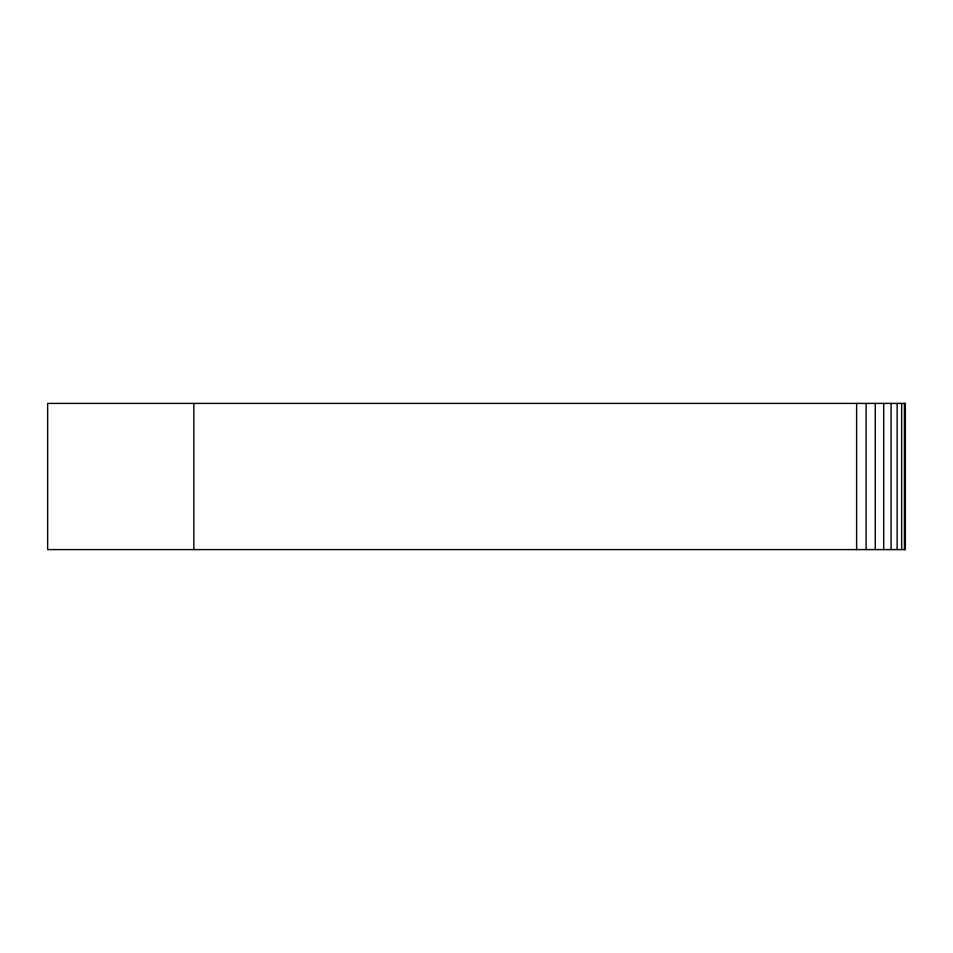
<?xml version="1.0" encoding="UTF-8"?>
<svg xmlns="http://www.w3.org/2000/svg" width="953" height="953" viewBox="0 0 953 953"><rect width="100%" height="100%" fill="white"/><g stroke="black" fill="none" stroke-linecap="round" stroke-linejoin="round"><path stroke-width="1.43" d="M904.409 403.405L904.409 549.595M901.645 403.405L901.645 549.595M897.142 403.405L897.142 549.595M891.079 403.405L891.079 549.595M883.693 403.405L883.693 549.595M875.271 403.405L875.271 549.595M866.122 403.405L866.122 549.595M856.616 403.405L856.616 549.595M193.852 403.405L193.852 549.595M905.35 403.405L47.65 403.405L47.65 549.595L905.35 549.595L905.35 403.405"/></g></svg>
